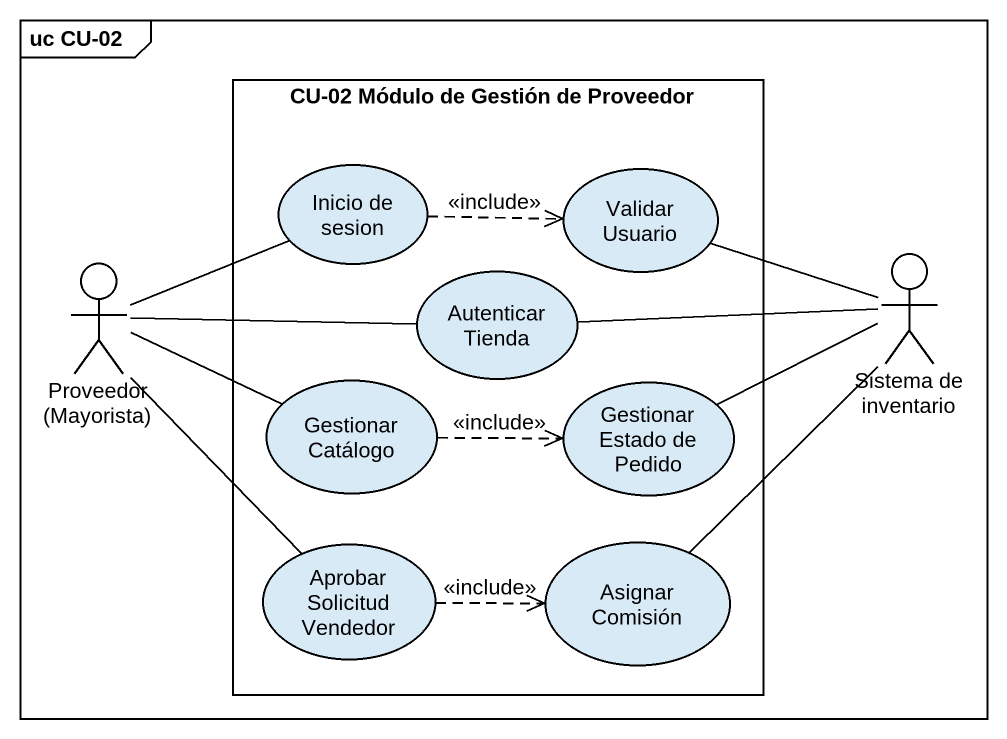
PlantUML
@startuml
mainframe uc CU-02
rectangle "CU-02 Módulo de Gestión de Proveedor" as CU_02_Módulo_de_Gestión_de {
  usecase "Inicio de sesion" as Inicio_de_sesion
  usecase "Validar Usuario" as Validar_Usuario
  usecase "Autenticar Tienda" as Autenticar_Tienda
  usecase "Gestionar Catálogo" as Gestionar_Catálogo
  usecase "Gestionar Estado de Pedido" as Gestionar_Estado_de_Pedido
  usecase "Aprobar Solicitud Vendedor" as Aprobar_Solicitud_Vendedor
  usecase "Asignar Comisión" as Asignar_Comisión
}
actor "Proveedor (Mayorista)" as Proveedor_Mayorista
actor "Sistema de inventario" as Sistema_de_inventario
Inicio_de_sesion .right.> Validar_Usuario : <<include>>
Validar_Usuario -right- Sistema_de_inventario
Proveedor_Mayorista -right- Inicio_de_sesion
Proveedor_Mayorista -right- Autenticar_Tienda
Proveedor_Mayorista -right- Gestionar_Catálogo
Proveedor_Mayorista -- Aprobar_Solicitud_Vendedor
Autenticar_Tienda -right- Sistema_de_inventario
Gestionar_Catálogo .right.> Gestionar_Estado_de_Pedido : <<include>>
Gestionar_Estado_de_Pedido -right- Sistema_de_inventario
Aprobar_Solicitud_Vendedor .right.> Asignar_Comisión : <<include>>
Asignar_Comisión -up- Sistema_de_inventario
@enduml
